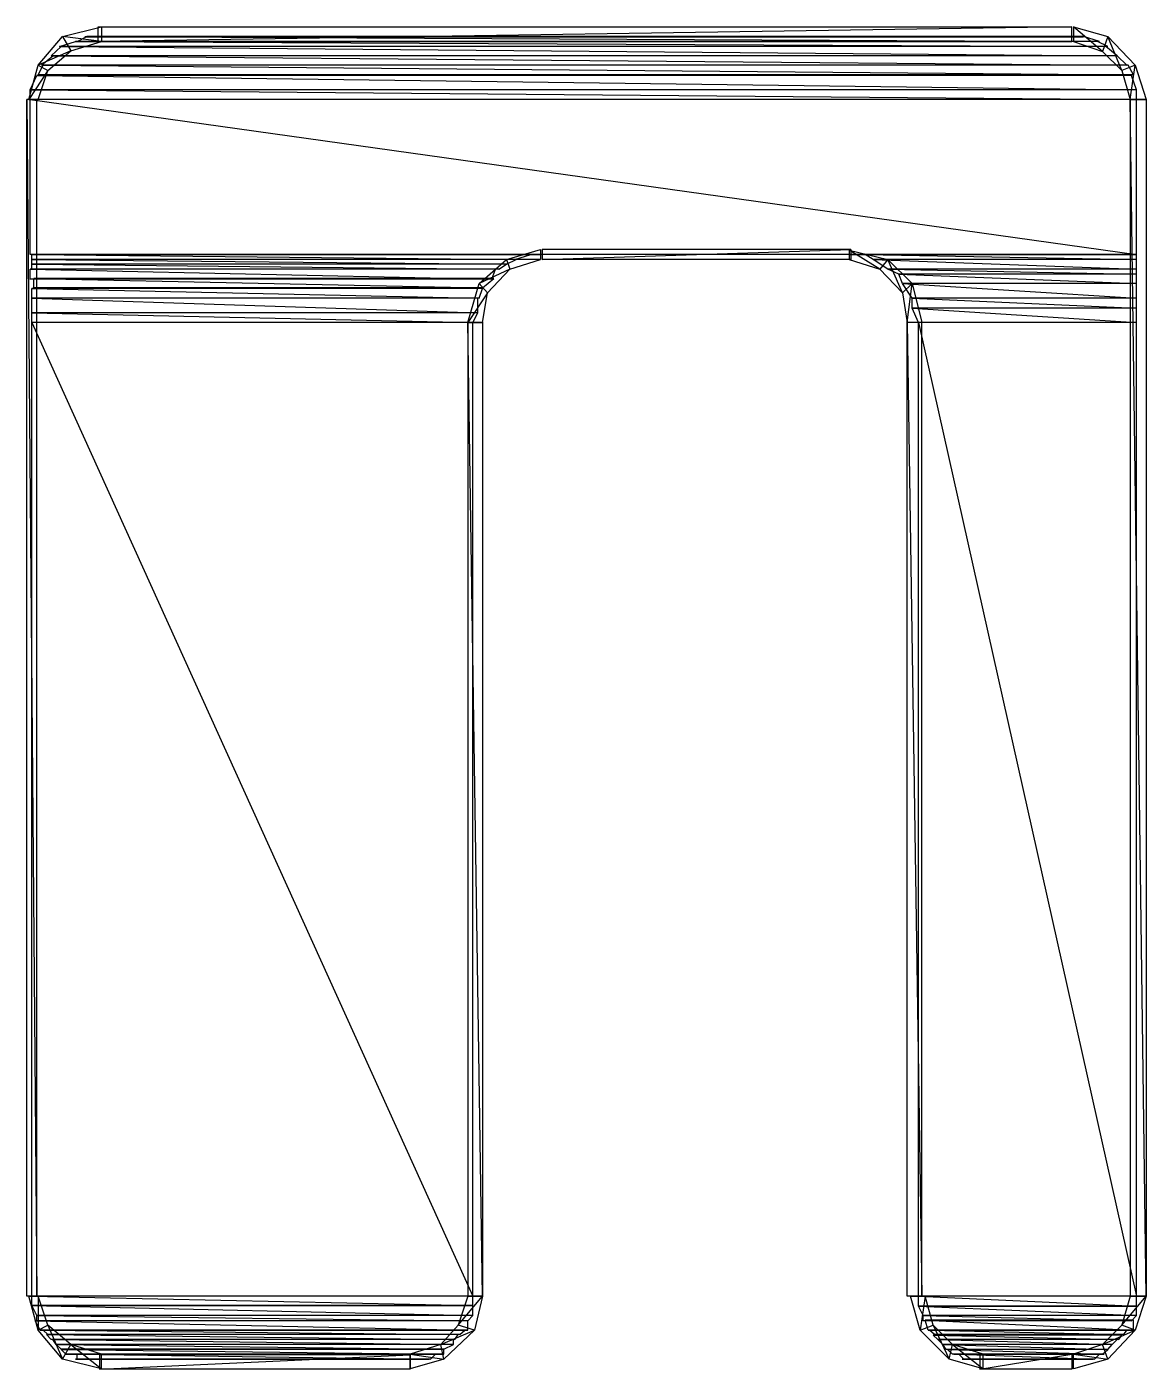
# Model space of a CAD drawing. Header units: millimetres. Extents: x 10 to 831, y 7 to 587.
# Drawn here: x 763.199 to 765.644, y 86.938 to 89.87 of the extents above; entities that cross this region are included whole.
import ezdxf

# ---------------------------------------------------------------- set-up
doc = ezdxf.new("R2010")
doc.units = ezdxf.units.MM
doc.layers.get('0').update_dxf_attribs({"linetype": 'CONTINUOUS'})

msp = doc.modelspace()

# ---------------------------------------------------------------- linework, layer by layer
at = {"color": 0}
for p, q in [((763.224, 89.7862), (763.277, 89.8493)), ((763.224, 89.7862), (763.277, 89.8493)), ((763.277, 89.8493), (763.362, 89.8701)), ((763.277, 89.8493), (763.362, 89.8701)), ((763.362, 89.8384), (763.277, 89.8493)), ((763.362, 89.8384), (763.277, 89.8493)), ((763.277, 89.8493), (763.295, 89.8179)), ((763.277, 89.8493), (763.295, 89.8179)), ((763.362, 89.8384), (763.277, 89.8493)), ((763.362, 89.8384), (763.277, 89.8493)), ((763.277, 89.8493), (763.295, 89.8179)), ((763.277, 89.8493), (763.295, 89.8179)), ((763.309, 89.8384), (763.33, 89.8493)), ((765.507, 89.8483), (763.326, 89.8483)), ((765.507, 89.8483), (763.326, 89.8483)), ((763.326, 89.8483), (763.362, 89.8483)), ((765.507, 89.8493), (763.33, 89.8493)), ((763.33, 89.8493), (765.542, 89.8384)), ((763.33, 89.8493), (765.542, 89.8384)), ((765.507, 89.8493), (763.33, 89.8493)), ((763.33, 89.8493), (765.542, 89.8384)), ((763.33, 89.8493), (765.542, 89.8384)), ((765.482, 89.8701), (763.355, 89.8384)), ((765.482, 89.8701), (763.355, 89.8384)), ((763.355, 89.8384), (763.355, 89.8701)), ((765.482, 89.8701), (763.355, 89.8384)), ((765.482, 89.8701), (763.355, 89.8384)), ((763.355, 89.8384), (763.355, 89.8701)), ((763.355, 89.8701), (765.482, 89.8701)), ((763.362, 89.8701), (763.362, 89.8384)), ((763.362, 89.8701), (763.362, 89.8384)), ((765.485, 89.8483), (763.362, 89.8483)), ((763.362, 89.8483), (765.507, 89.8483)), ((763.362, 89.8483), (765.507, 89.8483)), ((765.485, 89.8483), (763.362, 89.8483)), ((763.362, 89.8483), (765.507, 89.8483)), ((763.362, 89.8483), (765.507, 89.8483)), ((765.482, 89.8384), (765.482, 89.8701)), ((765.482, 89.8384), (765.482, 89.8701)), ((765.549, 89.8165), (765.485, 89.8701)), ((765.485, 89.8701), (765.56, 89.8493)), ((765.549, 89.8165), (765.485, 89.8701)), ((765.485, 89.8701), (765.485, 89.8384)), ((765.549, 89.8165), (765.485, 89.8701)), ((765.485, 89.8701), (765.56, 89.8493)), ((765.549, 89.8165), (765.485, 89.8701)), ((765.485, 89.8701), (765.485, 89.8384)), ((765.507, 89.8483), (765.485, 89.8483)), ((765.507, 89.8483), (765.485, 89.8483)), ((765.542, 89.8384), (765.507, 89.8493)), ((765.542, 89.8384), (765.507, 89.8493)), ((765.56, 89.8493), (765.549, 89.8165)), ((765.56, 89.8493), (765.549, 89.8165)), ((765.56, 89.8493), (765.549, 89.8165)), ((765.56, 89.8493), (765.549, 89.8165)), ((765.591, 89.7749), (765.56, 89.8493)), ((765.56, 89.8493), (765.62, 89.7862)), ((765.591, 89.7749), (765.56, 89.8493)), ((765.591, 89.7749), (765.56, 89.8493)), ((765.56, 89.8493), (765.62, 89.7862)), ((765.591, 89.7749), (765.56, 89.8493)), ((763.295, 89.8179), (763.224, 89.7862)), ((763.295, 89.8179), (763.224, 89.7862)), ((763.295, 89.8179), (763.224, 89.7862)), ((763.295, 89.8179), (763.224, 89.7862)), ((763.245, 89.7749), (763.295, 89.8179)), ((763.245, 89.7749), (763.295, 89.8179)), ((763.252, 89.8066), (763.274, 89.8275)), ((763.27, 89.8275), (763.305, 89.8384)), ((765.56, 89.8275), (763.27, 89.8275)), ((765.56, 89.8275), (763.27, 89.8275)), ((765.556, 89.8275), (763.274, 89.8275)), ((763.274, 89.8275), (765.581, 89.8066)), ((763.274, 89.8275), (765.581, 89.8066)), ((765.556, 89.8275), (763.274, 89.8275)), ((763.274, 89.8275), (765.581, 89.8066)), ((763.274, 89.8275), (765.581, 89.8066)), ((763.295, 89.8179), (763.362, 89.8384)), ((763.295, 89.8179), (763.362, 89.8384)), ((765.538, 89.8384), (763.305, 89.8384)), ((763.305, 89.8384), (765.56, 89.8275)), ((763.305, 89.8384), (765.56, 89.8275)), ((765.538, 89.8384), (763.305, 89.8384)), ((763.305, 89.8384), (765.56, 89.8275)), ((763.305, 89.8384), (765.56, 89.8275)), ((765.542, 89.8384), (763.309, 89.8384)), ((765.542, 89.8384), (763.309, 89.8384)), ((763.355, 89.8384), (765.482, 89.8384)), ((763.355, 89.8384), (765.482, 89.8384)), ((765.485, 89.8384), (765.549, 89.8165)), ((765.56, 89.8275), (765.538, 89.8384)), ((765.56, 89.8275), (765.538, 89.8384)), ((765.549, 89.8165), (765.591, 89.7749)), ((765.549, 89.8165), (765.591, 89.7749)), ((765.581, 89.8066), (765.556, 89.8275)), ((765.581, 89.8066), (765.556, 89.8275)), ((763.203, 89.7117), (763.224, 89.7862)), ((763.203, 89.7117), (763.224, 89.7862)), ((763.224, 89.7654), (763.235, 89.7862)), ((763.224, 89.7862), (763.245, 89.7749)), ((763.224, 89.7862), (763.245, 89.7749)), ((763.224, 89.7862), (763.245, 89.7749)), ((763.224, 89.7862), (763.245, 89.7749)), ((763.231, 89.7862), (763.256, 89.8066)), ((765.602, 89.7862), (763.231, 89.7862)), ((765.602, 89.7862), (763.231, 89.7862)), ((765.605, 89.7862), (763.235, 89.7862)), ((763.235, 89.7862), (765.616, 89.7654)), ((763.235, 89.7862), (765.616, 89.7654)), ((765.605, 89.7862), (763.235, 89.7862)), ((763.235, 89.7862), (765.616, 89.7654)), ((763.235, 89.7862), (765.616, 89.7654)), ((765.581, 89.8066), (763.252, 89.8066)), ((765.581, 89.8066), (763.252, 89.8066)), ((765.581, 89.8066), (763.256, 89.8066)), ((763.256, 89.8066), (765.602, 89.7862)), ((763.256, 89.8066), (765.602, 89.7862)), ((765.581, 89.8066), (763.256, 89.8066)), ((763.256, 89.8066), (765.602, 89.7862)), ((763.256, 89.8066), (765.602, 89.7862)), ((765.602, 89.7862), (765.581, 89.8066)), ((765.602, 89.7862), (765.581, 89.8066)), ((765.62, 89.7862), (765.591, 89.7749)), ((765.62, 89.7862), (765.591, 89.7749)), ((765.62, 89.7862), (765.591, 89.7749)), ((765.62, 89.7862), (765.591, 89.7749)), ((765.616, 89.7654), (765.605, 89.7862)), ((765.616, 89.7654), (765.605, 89.7862)), ((765.609, 89.7117), (765.62, 89.7862)), ((765.609, 89.7117), (765.62, 89.7862)), ((765.609, 89.7117), (765.62, 89.7862)), ((765.609, 89.7117), (765.62, 89.7862)), ((765.62, 89.7862), (765.644, 89.7117)), ((765.62, 89.7862), (765.644, 89.7117)), ((763.245, 89.7749), (763.203, 89.7117)), ((763.245, 89.7749), (763.203, 89.7117)), ((763.245, 89.7749), (763.203, 89.7117)), ((763.245, 89.7749), (763.203, 89.7117)), ((763.206, 89.7322), (763.221, 89.764)), ((765.612, 89.764), (763.221, 89.764)), ((763.221, 89.764), (765.623, 89.7322)), ((763.221, 89.764), (765.623, 89.7322)), ((765.612, 89.764), (763.221, 89.764)), ((763.221, 89.764), (765.623, 89.7322)), ((763.221, 89.764), (765.623, 89.7322)), ((763.224, 89.7117), (763.245, 89.7749)), ((765.616, 89.7654), (763.224, 89.7654)), ((765.616, 89.7654), (763.224, 89.7654)), ((765.591, 89.7749), (765.609, 89.7117)), ((765.591, 89.7749), (765.609, 89.7117)), ((765.623, 89.7322), (765.612, 89.764)), ((765.623, 89.7322), (765.612, 89.764)), ((765.623, 89.7322), (763.206, 89.7322)), ((765.623, 89.7322), (763.206, 89.7322)), ((765.623, 89.7322), (763.206, 89.7322)), ((763.206, 89.7322), (765.623, 89.7117)), ((763.206, 89.7322), (765.623, 89.7117)), ((765.623, 89.7322), (763.206, 89.7322)), ((763.206, 89.7322), (765.623, 89.7117)), ((763.206, 89.7322), (765.623, 89.7117)), ((763.206, 89.7117), (763.206, 89.7322)), ((765.623, 89.7117), (765.623, 89.7322)), ((765.623, 89.7117), (765.623, 89.7322)), ((763.221, 89.7117), (763.199, 89.7117)), ((763.199, 89.7117), (763.221, 87.0977)), ((763.199, 89.7117), (763.221, 87.0977)), ((763.221, 89.7117), (763.199, 89.7117)), ((763.199, 89.7117), (763.221, 87.0977)), ((763.199, 89.7117), (763.221, 87.0977)), ((763.199, 87.0977), (763.199, 89.7117)), ((763.203, 89.7117), (763.224, 89.7117)), ((763.203, 89.7117), (763.224, 89.7117)), ((765.623, 89.7117), (763.206, 89.7117)), ((765.623, 89.7117), (763.206, 89.7117)), ((765.623, 89.7117), (763.206, 89.7117)), ((763.206, 89.7117), (765.623, 89.3727)), ((763.206, 89.7117), (765.623, 89.3727)), ((765.623, 89.7117), (763.206, 89.7117)), ((763.206, 89.7117), (765.623, 89.3727)), ((763.206, 89.7117), (765.623, 89.3727)), ((763.206, 89.3727), (763.206, 89.7117)), ((763.221, 87.0977), (763.221, 89.7117)), ((763.221, 87.0977), (763.221, 89.7117)), ((765.644, 87.0977), (765.609, 89.7117)), ((765.609, 89.7117), (765.609, 87.0977)), ((765.644, 87.0977), (765.609, 89.7117)), ((765.609, 89.7117), (765.644, 89.7117)), ((765.644, 87.0977), (765.609, 89.7117)), ((765.609, 89.7117), (765.609, 87.0977)), ((765.644, 87.0977), (765.609, 89.7117)), ((765.609, 89.7117), (765.644, 89.7117)), ((765.644, 89.7117), (765.609, 89.7117)), ((765.644, 89.7117), (765.609, 89.7117)), ((765.623, 89.3727), (765.623, 89.7117)), ((765.623, 89.3727), (765.623, 89.7117)), ((765.644, 89.7117), (765.644, 87.0977)), ((764.247, 89.3618), (764.321, 89.3837)), ((764.247, 89.3618), (764.321, 89.3837)), ((764.321, 89.3837), (764.321, 89.3618)), ((764.321, 89.3837), (764.321, 89.3618)), ((764.325, 89.3837), (764.325, 89.3618)), ((764.325, 89.3618), (764.999, 89.3837)), ((764.999, 89.3837), (764.325, 89.3837)), ((764.325, 89.3618), (764.999, 89.3837)), ((764.325, 89.3837), (764.325, 89.3618)), ((764.325, 89.3618), (764.999, 89.3837)), ((764.999, 89.3837), (764.325, 89.3837)), ((764.325, 89.3618), (764.999, 89.3837)), ((765.062, 89.341), (764.995, 89.3822)), ((764.995, 89.3822), (765.08, 89.3618)), ((765.062, 89.341), (764.995, 89.3822)), ((764.995, 89.3822), (764.995, 89.3618)), ((765.062, 89.341), (764.995, 89.3822)), ((764.995, 89.3822), (765.08, 89.3618)), ((765.062, 89.341), (764.995, 89.3822)), ((764.995, 89.3822), (764.995, 89.3618)), ((764.999, 89.3837), (764.999, 89.3618)), ((764.999, 89.3837), (764.999, 89.3618)), ((765.623, 89.3727), (763.206, 89.3727)), ((765.623, 89.3727), (763.206, 89.3727)), ((764.297, 89.3727), (763.21, 89.3727)), ((763.21, 89.3727), (764.297, 89.3727)), ((764.297, 89.3727), (763.21, 89.3727)), ((763.21, 89.3727), (764.321, 89.3727)), ((764.297, 89.3727), (763.21, 89.3727)), ((763.21, 89.3727), (764.297, 89.3727)), ((764.297, 89.3727), (763.21, 89.3727)), ((763.21, 89.3727), (764.321, 89.3727)), ((764.3, 89.3727), (763.21, 89.3727)), ((763.21, 89.3727), (764.265, 89.3618)), ((763.21, 89.3727), (764.265, 89.3618)), ((764.3, 89.3727), (763.21, 89.3727)), ((763.21, 89.3727), (764.265, 89.3618)), ((763.21, 89.3727), (764.265, 89.3618)), ((763.21, 89.3618), (763.21, 89.3727)), ((764.265, 89.3618), (763.21, 89.3618)), ((764.265, 89.3618), (763.21, 89.3618)), ((764.268, 89.3618), (763.21, 89.3618)), ((763.21, 89.3618), (764.247, 89.3519)), ((763.21, 89.3618), (764.247, 89.3519)), ((764.268, 89.3618), (763.21, 89.3618)), ((763.21, 89.3618), (764.247, 89.3519)), ((763.21, 89.3618), (764.247, 89.3519)), ((763.21, 89.3519), (763.21, 89.3618)), ((764.247, 89.3519), (763.21, 89.3519)), ((764.247, 89.3519), (763.21, 89.3519)), ((764.247, 89.3519), (763.21, 89.3519)), ((763.21, 89.3519), (764.23, 89.341)), ((763.21, 89.3519), (764.23, 89.341)), ((764.247, 89.3519), (763.21, 89.3519)), ((763.21, 89.3519), (764.23, 89.341)), ((763.21, 89.3519), (764.23, 89.341)), ((763.21, 89.341), (763.21, 89.3519)), ((764.187, 89.3092), (764.247, 89.3618)), ((764.187, 89.3092), (764.247, 89.3618)), ((764.23, 89.341), (764.247, 89.3519)), ((764.23, 89.341), (764.247, 89.3519)), ((764.247, 89.3519), (764.268, 89.3618)), ((764.247, 89.3519), (764.268, 89.3618)), ((764.321, 89.3618), (764.247, 89.3618)), ((764.321, 89.3618), (764.247, 89.3618)), ((764.247, 89.3618), (764.254, 89.341)), ((764.247, 89.3618), (764.254, 89.341)), ((764.321, 89.3618), (764.247, 89.3618)), ((764.321, 89.3618), (764.247, 89.3618)), ((764.247, 89.3618), (764.254, 89.341)), ((764.247, 89.3618), (764.254, 89.341)), ((764.254, 89.341), (764.321, 89.3618)), ((764.254, 89.341), (764.321, 89.3618)), ((764.265, 89.3618), (764.3, 89.3727)), ((764.265, 89.3618), (764.3, 89.3727)), ((764.297, 89.3727), (764.297, 89.3727)), ((764.297, 89.3727), (764.297, 89.3727)), ((764.321, 89.3727), (764.297, 89.3727)), ((764.999, 89.3618), (764.325, 89.3618)), ((765.623, 89.3727), (764.995, 89.3727)), ((764.995, 89.3727), (765.623, 89.3727)), ((764.995, 89.3727), (765.623, 89.3727)), ((765.623, 89.3727), (764.995, 89.3727)), ((764.995, 89.3727), (765.623, 89.3727)), ((764.995, 89.3727), (765.623, 89.3727)), ((765.03, 89.3727), (764.995, 89.3727)), ((764.995, 89.3618), (765.062, 89.341)), ((765.623, 89.3727), (765.03, 89.3727)), ((765.623, 89.3727), (765.03, 89.3727)), ((765.623, 89.3727), (765.03, 89.3727)), ((765.03, 89.3727), (765.623, 89.3618)), ((765.03, 89.3727), (765.623, 89.3618)), ((765.623, 89.3727), (765.03, 89.3727)), ((765.03, 89.3727), (765.623, 89.3618)), ((765.03, 89.3727), (765.623, 89.3618)), ((765.048, 89.3618), (765.03, 89.3727)), ((765.623, 89.3618), (765.048, 89.3618)), ((765.623, 89.3618), (765.048, 89.3618)), ((765.623, 89.3618), (765.048, 89.3618)), ((765.048, 89.3618), (765.623, 89.341)), ((765.048, 89.3618), (765.623, 89.341)), ((765.623, 89.3618), (765.048, 89.3618)), ((765.048, 89.3618), (765.623, 89.341)), ((765.048, 89.3618), (765.623, 89.341)), ((765.08, 89.341), (765.048, 89.3618)), ((765.08, 89.3618), (765.062, 89.341)), ((765.08, 89.3618), (765.062, 89.341)), ((765.08, 89.3618), (765.062, 89.341)), ((765.08, 89.3618), (765.062, 89.341)), ((765.112, 89.2888), (765.08, 89.3618)), ((765.08, 89.3618), (765.133, 89.3092)), ((765.112, 89.2888), (765.08, 89.3618)), ((765.112, 89.2888), (765.08, 89.3618)), ((765.08, 89.3618), (765.133, 89.3092)), ((765.112, 89.2888), (765.08, 89.3618)), ((765.623, 89.3618), (765.623, 89.3727)), ((765.623, 89.3618), (765.623, 89.3727)), ((765.623, 89.341), (765.623, 89.3618)), ((765.623, 89.341), (765.623, 89.3618)), ((764.223, 89.341), (763.206, 89.341)), ((763.206, 89.341), (764.215, 89.3191)), ((763.206, 89.341), (764.215, 89.3191)), ((764.223, 89.341), (763.206, 89.341)), ((763.206, 89.341), (764.215, 89.3191)), ((763.206, 89.341), (764.215, 89.3191)), ((763.206, 89.3191), (763.206, 89.341)), ((764.215, 89.3191), (763.206, 89.3191)), ((764.215, 89.3191), (763.206, 89.3191)), ((764.23, 89.341), (763.21, 89.341)), ((764.23, 89.341), (763.21, 89.341)), ((764.219, 89.3202), (763.214, 89.3202)), ((763.214, 89.3202), (764.194, 89.2997)), ((763.214, 89.3202), (764.194, 89.2997)), ((764.219, 89.3202), (763.214, 89.3202)), ((763.214, 89.3202), (764.194, 89.2997)), ((763.214, 89.3202), (764.194, 89.2997)), ((763.214, 89.2997), (763.214, 89.3202)), ((764.254, 89.341), (764.187, 89.3092)), ((764.254, 89.341), (764.187, 89.3092)), ((764.254, 89.341), (764.187, 89.3092)), ((764.254, 89.341), (764.187, 89.3092)), ((764.194, 89.2997), (764.219, 89.3202)), ((764.194, 89.2997), (764.219, 89.3202)), ((764.205, 89.2888), (764.254, 89.341)), ((764.205, 89.2888), (764.254, 89.341)), ((764.215, 89.3191), (764.223, 89.341)), ((764.215, 89.3191), (764.223, 89.341)), ((765.062, 89.341), (765.112, 89.2888)), ((765.062, 89.341), (765.112, 89.2888)), ((765.623, 89.341), (765.08, 89.341)), ((765.623, 89.341), (765.08, 89.341)), ((765.623, 89.341), (765.08, 89.341)), ((765.08, 89.341), (765.623, 89.33)), ((765.08, 89.341), (765.623, 89.33)), ((765.623, 89.341), (765.08, 89.341)), ((765.08, 89.341), (765.623, 89.33)), ((765.08, 89.341), (765.623, 89.33)), ((765.104, 89.33), (765.08, 89.341)), ((765.623, 89.33), (765.104, 89.33)), ((765.623, 89.33), (765.104, 89.33)), ((765.623, 89.33), (765.104, 89.33)), ((765.104, 89.33), (765.623, 89.3092)), ((765.104, 89.33), (765.623, 89.3092)), ((765.623, 89.33), (765.104, 89.33)), ((765.104, 89.33), (765.623, 89.3092)), ((765.104, 89.33), (765.623, 89.3092)), ((765.112, 89.3092), (765.104, 89.33)), ((765.623, 89.33), (765.623, 89.341)), ((765.623, 89.33), (765.623, 89.341)), ((765.623, 89.3092), (765.623, 89.33)), ((765.623, 89.3092), (765.623, 89.33)), ((764.194, 89.2983), (763.21, 89.2983)), ((763.21, 89.2983), (764.187, 89.2775)), ((763.21, 89.2983), (764.187, 89.2775)), ((764.194, 89.2983), (763.21, 89.2983)), ((763.21, 89.2983), (764.187, 89.2775)), ((763.21, 89.2983), (764.187, 89.2775)), ((763.21, 89.2775), (763.21, 89.2983)), ((764.194, 89.2997), (763.214, 89.2997)), ((764.194, 89.2997), (763.214, 89.2997)), ((764.162, 89.2239), (764.187, 89.3092)), ((764.162, 89.2239), (764.187, 89.3092)), ((764.205, 89.2888), (764.162, 89.2239)), ((764.205, 89.2888), (764.162, 89.2239)), ((764.205, 89.2888), (764.162, 89.2239)), ((764.205, 89.2888), (764.162, 89.2239)), ((764.187, 89.3092), (764.205, 89.2888)), ((764.187, 89.3092), (764.205, 89.2888)), ((764.187, 89.3092), (764.205, 89.2888)), ((764.187, 89.3092), (764.205, 89.2888)), ((764.187, 89.2775), (764.194, 89.2983)), ((764.187, 89.2775), (764.194, 89.2983)), ((764.194, 89.2239), (764.205, 89.2888)), ((765.623, 89.3092), (765.112, 89.3092)), ((765.623, 89.3092), (765.112, 89.3092)), ((765.623, 89.3092), (765.112, 89.3092)), ((765.112, 89.3092), (765.623, 89.2775)), ((765.112, 89.3092), (765.623, 89.2775)), ((765.623, 89.3092), (765.112, 89.3092)), ((765.112, 89.3092), (765.623, 89.2775)), ((765.112, 89.3092), (765.623, 89.2775)), ((765.133, 89.2775), (765.112, 89.3092)), ((765.133, 89.3092), (765.112, 89.2888)), ((765.133, 89.3092), (765.112, 89.2888)), ((765.133, 89.3092), (765.112, 89.2888)), ((765.133, 89.3092), (765.112, 89.2888)), ((765.112, 89.2888), (765.122, 89.2239)), ((765.112, 89.2888), (765.122, 89.2239)), ((765.122, 89.2239), (765.133, 89.3092)), ((765.122, 89.2239), (765.133, 89.3092)), ((765.122, 89.2239), (765.133, 89.3092)), ((765.122, 89.2239), (765.133, 89.3092)), ((765.133, 89.3092), (765.154, 89.2239)), ((765.133, 89.3092), (765.154, 89.2239)), ((765.623, 89.2775), (765.623, 89.3092)), ((765.623, 89.2775), (765.623, 89.3092)), ((764.187, 89.2775), (763.21, 89.2775)), ((764.187, 89.2775), (763.21, 89.2775)), ((764.184, 89.2775), (763.21, 89.2775)), ((763.21, 89.2775), (764.184, 89.2457)), ((763.21, 89.2775), (764.184, 89.2457)), ((764.184, 89.2775), (763.21, 89.2775)), ((763.21, 89.2775), (764.184, 89.2457)), ((763.21, 89.2775), (764.184, 89.2457)), ((763.21, 89.2457), (763.21, 89.2775)), ((764.184, 89.2457), (764.184, 89.2775)), ((764.184, 89.2457), (764.184, 89.2775)), ((765.623, 89.2775), (765.133, 89.2775)), ((765.623, 89.2775), (765.133, 89.2775)), ((765.623, 89.2775), (765.133, 89.2775)), ((765.133, 89.2775), (765.623, 89.2556)), ((765.133, 89.2775), (765.623, 89.2556)), ((765.623, 89.2775), (765.133, 89.2775)), ((765.133, 89.2775), (765.623, 89.2556)), ((765.133, 89.2775), (765.623, 89.2556)), ((765.133, 89.2556), (765.133, 89.2775)), ((765.623, 89.2556), (765.623, 89.2775)), ((765.623, 89.2556), (765.623, 89.2775)), ((764.184, 89.2457), (763.21, 89.2457)), ((764.184, 89.2457), (763.21, 89.2457)), ((764.184, 89.2457), (763.21, 89.2457)), ((763.21, 89.2457), (764.173, 89.2239)), ((763.21, 89.2457), (764.173, 89.2239)), ((764.184, 89.2457), (763.21, 89.2457)), ((763.21, 89.2457), (764.173, 89.2239)), ((763.21, 89.2457), (764.173, 89.2239)), ((763.21, 89.2239), (763.21, 89.2457)), ((764.173, 89.2239), (764.184, 89.2457)), ((764.173, 89.2239), (764.184, 89.2457)), ((765.623, 89.2556), (765.133, 89.2556)), ((765.623, 89.2556), (765.133, 89.2556)), ((765.623, 89.2556), (765.133, 89.2556)), ((765.133, 89.2556), (765.623, 89.2239)), ((765.133, 89.2556), (765.623, 89.2239)), ((765.623, 89.2556), (765.133, 89.2556)), ((765.133, 89.2556), (765.623, 89.2239)), ((765.133, 89.2556), (765.623, 89.2239)), ((765.147, 89.2239), (765.133, 89.2556)), ((765.623, 89.2239), (765.623, 89.2556)), ((765.623, 89.2239), (765.623, 89.2556)), ((764.173, 89.2239), (763.21, 89.2239)), ((764.173, 89.2239), (763.21, 89.2239)), ((764.173, 89.2239), (763.21, 89.2239)), ((763.21, 89.2239), (764.173, 87.0977)), ((763.21, 89.2239), (764.173, 87.0977)), ((764.173, 89.2239), (763.21, 89.2239)), ((763.21, 89.2239), (764.173, 87.0977)), ((763.21, 89.2239), (764.173, 87.0977)), ((763.21, 87.0977), (763.21, 89.2239)), ((764.194, 87.0977), (764.162, 89.2253)), ((764.162, 89.2253), (764.162, 87.0977)), ((764.194, 87.0977), (764.162, 89.2253)), ((764.162, 89.2253), (764.194, 89.2253)), ((764.194, 87.0977), (764.162, 89.2253)), ((764.162, 89.2253), (764.162, 87.0977)), ((764.194, 87.0977), (764.162, 89.2253)), ((764.162, 89.2253), (764.194, 89.2253)), ((764.162, 89.2239), (764.194, 89.2239)), ((764.162, 89.2239), (764.194, 89.2239)), ((764.173, 87.0977), (764.173, 89.2239)), ((764.173, 87.0977), (764.173, 89.2239)), ((764.194, 89.2253), (764.194, 87.0977)), ((765.154, 89.2239), (765.122, 89.2239)), ((765.154, 89.2239), (765.122, 89.2239)), ((765.154, 89.2239), (765.122, 89.2239)), ((765.122, 89.2239), (765.154, 87.0977)), ((765.122, 89.2239), (765.154, 87.0977)), ((765.154, 89.2239), (765.122, 89.2239)), ((765.122, 89.2239), (765.154, 87.0977)), ((765.122, 89.2239), (765.154, 87.0977)), ((765.122, 87.0977), (765.122, 89.2239)), ((765.623, 89.2239), (765.147, 89.2239)), ((765.623, 89.2239), (765.147, 89.2239)), ((765.623, 89.2239), (765.147, 89.2239)), ((765.147, 89.2239), (765.623, 87.0977)), ((765.147, 89.2239), (765.623, 87.0977)), ((765.623, 89.2239), (765.147, 89.2239)), ((765.147, 89.2239), (765.623, 87.0977)), ((765.147, 89.2239), (765.623, 87.0977)), ((765.147, 87.0977), (765.147, 89.2239)), ((765.154, 87.0977), (765.154, 89.2239)), ((765.154, 87.0977), (765.154, 89.2239)), ((765.623, 87.0977), (765.623, 89.2239)), ((765.623, 87.0977), (765.623, 89.2239)), ((763.221, 87.0977), (763.199, 87.0977)), ((763.221, 87.0977), (763.199, 87.0977)), ((763.203, 87.0977), (763.224, 87.0977)), ((763.224, 87.0232), (763.203, 87.0977)), ((763.203, 87.0977), (763.224, 87.0977)), ((763.224, 87.0232), (763.203, 87.0977)), ((764.173, 87.0977), (763.21, 87.0977)), ((764.173, 87.0977), (763.21, 87.0977)), ((764.173, 87.0977), (763.21, 87.0977)), ((763.21, 87.0977), (764.173, 87.0768)), ((763.21, 87.0977), (764.173, 87.0768)), ((764.173, 87.0977), (763.21, 87.0977)), ((763.21, 87.0977), (764.173, 87.0768)), ((763.21, 87.0977), (764.173, 87.0768)), ((763.21, 87.0768), (763.21, 87.0977)), ((763.224, 87.0977), (763.224, 87.0232)), ((763.224, 87.0977), (763.224, 87.0232)), ((763.245, 87.0342), (763.224, 87.0977)), ((763.224, 87.0977), (763.224, 87.0232)), ((763.224, 87.0977), (763.224, 87.0232)), ((763.245, 87.0342), (763.224, 87.0977)), ((764.141, 87.0342), (764.194, 87.0977)), ((764.141, 87.0342), (764.194, 87.0977)), ((764.141, 87.0342), (764.194, 87.0977)), ((764.141, 87.0342), (764.194, 87.0977)), ((764.162, 87.0977), (764.141, 87.0342)), ((764.194, 87.0977), (764.162, 87.0977)), ((764.194, 87.0977), (764.162, 87.0977)), ((764.162, 87.0977), (764.194, 87.0977)), ((764.162, 87.0977), (764.194, 87.0977)), ((764.173, 87.0768), (764.173, 87.0977)), ((764.173, 87.0768), (764.173, 87.0977)), ((764.194, 87.0977), (764.177, 87.0232)), ((764.194, 87.0977), (764.177, 87.0232)), ((765.154, 87.0977), (765.122, 87.0977)), ((765.154, 87.0977), (765.122, 87.0977)), ((765.129, 87.0977), (765.161, 87.0977)), ((765.15, 87.0232), (765.129, 87.0977)), ((765.129, 87.0977), (765.161, 87.0977)), ((765.15, 87.0232), (765.129, 87.0977)), ((765.623, 87.0977), (765.147, 87.0977)), ((765.623, 87.0977), (765.147, 87.0977)), ((765.623, 87.0977), (765.147, 87.0977)), ((765.147, 87.0977), (765.623, 87.0754)), ((765.147, 87.0977), (765.623, 87.0754)), ((765.623, 87.0977), (765.147, 87.0977)), ((765.147, 87.0977), (765.623, 87.0754)), ((765.147, 87.0977), (765.623, 87.0754)), ((765.147, 87.0754), (765.147, 87.0977)), ((765.161, 87.0977), (765.15, 87.0232)), ((765.161, 87.0977), (765.15, 87.0232)), ((765.161, 87.0977), (765.15, 87.0232)), ((765.161, 87.0977), (765.15, 87.0232)), ((765.179, 87.0342), (765.161, 87.0977)), ((765.179, 87.0342), (765.161, 87.0977)), ((765.591, 87.0342), (765.644, 87.0977)), ((765.591, 87.0342), (765.644, 87.0977)), ((765.591, 87.0342), (765.644, 87.0977)), ((765.591, 87.0342), (765.644, 87.0977)), ((765.609, 87.0977), (765.591, 87.0342)), ((765.609, 87.0977), (765.644, 87.0977)), ((765.609, 87.0977), (765.644, 87.0977)), ((765.644, 87.0977), (765.609, 87.0977)), ((765.644, 87.0977), (765.609, 87.0977)), ((765.644, 87.0977), (765.62, 87.0232)), ((765.644, 87.0977), (765.62, 87.0232)), ((765.623, 87.0754), (765.623, 87.0977)), ((765.623, 87.0754), (765.623, 87.0977)), ((764.173, 87.0768), (763.21, 87.0768)), ((764.173, 87.0768), (763.21, 87.0768)), ((763.21, 87.0768), (764.173, 87.0768)), ((764.173, 87.0768), (763.21, 87.0768)), ((764.173, 87.0768), (763.21, 87.0768)), ((763.21, 87.0768), (764.173, 87.0768)), ((764.173, 87.0768), (763.21, 87.0768)), ((764.173, 87.0768), (763.21, 87.0768)), ((763.21, 87.0768), (764.173, 87.0768)), ((764.173, 87.0768), (763.21, 87.0768)), ((763.21, 87.0768), (764.173, 87.055)), ((763.21, 87.0768), (764.173, 87.055)), ((764.173, 87.0768), (763.21, 87.0768)), ((763.21, 87.0768), (764.173, 87.055)), ((763.21, 87.0768), (764.173, 87.055)), ((763.221, 87.055), (763.21, 87.0768)), ((764.173, 87.0768), (764.173, 87.0768)), ((764.173, 87.0768), (764.173, 87.0768)), ((764.173, 87.0768), (764.173, 87.0768)), ((764.173, 87.0768), (764.173, 87.0768)), ((764.173, 87.055), (764.173, 87.0768)), ((764.173, 87.055), (764.173, 87.0768)), ((765.623, 87.0754), (765.147, 87.0754)), ((765.623, 87.0754), (765.147, 87.0754)), ((765.147, 87.0754), (765.623, 87.0754)), ((765.623, 87.0754), (765.147, 87.0754)), ((765.623, 87.0754), (765.147, 87.0754)), ((765.147, 87.0754), (765.623, 87.0754)), ((765.623, 87.0754), (765.147, 87.0754)), ((765.623, 87.0754), (765.147, 87.0754)), ((765.147, 87.0754), (765.623, 87.0754)), ((765.623, 87.0754), (765.147, 87.0754)), ((765.147, 87.0754), (765.623, 87.055)), ((765.147, 87.0754), (765.623, 87.055)), ((765.623, 87.0754), (765.147, 87.0754)), ((765.147, 87.0754), (765.623, 87.055)), ((765.147, 87.0754), (765.623, 87.055)), ((765.157, 87.055), (765.147, 87.0754)), ((765.623, 87.0754), (765.623, 87.0754)), ((765.623, 87.0754), (765.623, 87.0754)), ((765.623, 87.0754), (765.623, 87.0754)), ((765.623, 87.0754), (765.623, 87.0754)), ((765.623, 87.055), (765.623, 87.0754)), ((765.623, 87.055), (765.623, 87.0754)), ((764.162, 87.0437), (763.217, 87.0437)), ((763.217, 87.0437), (764.162, 87.0232)), ((763.217, 87.0437), (764.162, 87.0232)), ((764.162, 87.0437), (763.217, 87.0437)), ((763.217, 87.0437), (764.162, 87.0232)), ((763.217, 87.0437), (764.162, 87.0232)), ((763.228, 87.0232), (763.217, 87.0437)), ((764.173, 87.055), (763.221, 87.055)), ((764.173, 87.055), (763.221, 87.055)), ((764.173, 87.055), (763.221, 87.055)), ((763.221, 87.055), (764.162, 87.0437)), ((763.221, 87.055), (764.162, 87.0437)), ((764.173, 87.055), (763.221, 87.055)), ((763.221, 87.055), (764.162, 87.0437)), ((763.221, 87.055), (764.162, 87.0437)), ((763.221, 87.0437), (763.221, 87.055)), ((764.162, 87.0437), (763.221, 87.0437)), ((764.162, 87.0437), (763.221, 87.0437)), ((763.224, 87.0232), (763.245, 87.0342)), ((763.224, 87.0232), (763.245, 87.0342)), ((763.224, 87.0232), (763.245, 87.0342)), ((763.224, 87.0232), (763.245, 87.0342)), ((763.245, 87.0342), (763.277, 86.9597)), ((763.245, 87.0342), (763.277, 86.9597)), ((763.295, 86.9915), (763.245, 87.0342)), ((763.245, 87.0342), (763.277, 86.9597)), ((763.245, 87.0342), (763.277, 86.9597)), ((763.295, 86.9915), (763.245, 87.0342)), ((764.141, 87.0342), (764.103, 86.9915)), ((764.141, 87.0342), (764.103, 86.9915)), ((764.177, 87.0232), (764.141, 87.0342)), ((764.177, 87.0232), (764.141, 87.0342)), ((764.177, 87.0232), (764.141, 87.0342)), ((764.177, 87.0232), (764.141, 87.0342)), ((764.162, 87.0437), (764.173, 87.055)), ((764.162, 87.0437), (764.173, 87.055)), ((764.162, 87.0232), (764.162, 87.0437)), ((764.162, 87.0232), (764.162, 87.0437)), ((765.15, 87.0232), (765.179, 87.0342)), ((765.15, 87.0232), (765.179, 87.0342)), ((765.15, 87.0232), (765.179, 87.0342)), ((765.15, 87.0232), (765.179, 87.0342)), ((765.623, 87.055), (765.157, 87.055)), ((765.623, 87.055), (765.157, 87.055)), ((765.623, 87.055), (765.157, 87.055)), ((765.157, 87.055), (765.612, 87.0437)), ((765.157, 87.055), (765.612, 87.0437)), ((765.623, 87.055), (765.157, 87.055)), ((765.157, 87.055), (765.612, 87.0437)), ((765.157, 87.055), (765.612, 87.0437)), ((765.157, 87.0437), (765.157, 87.055)), ((765.612, 87.0437), (765.157, 87.0437)), ((765.612, 87.0437), (765.157, 87.0437)), ((765.616, 87.0451), (765.161, 87.0451)), ((765.161, 87.0451), (765.616, 87.0232)), ((765.161, 87.0451), (765.616, 87.0232)), ((765.616, 87.0451), (765.161, 87.0451)), ((765.161, 87.0451), (765.616, 87.0232)), ((765.161, 87.0451), (765.616, 87.0232)), ((765.168, 87.0232), (765.161, 87.0451)), ((765.179, 87.0342), (765.214, 86.9597)), ((765.179, 87.0342), (765.214, 86.9597)), ((765.221, 86.9915), (765.179, 87.0342)), ((765.179, 87.0342), (765.214, 86.9597)), ((765.179, 87.0342), (765.214, 86.9597)), ((765.221, 86.9915), (765.179, 87.0342)), ((765.591, 87.0342), (765.549, 86.9915)), ((765.591, 87.0342), (765.549, 86.9915)), ((765.62, 87.0232), (765.591, 87.0342)), ((765.62, 87.0232), (765.591, 87.0342)), ((765.62, 87.0232), (765.591, 87.0342)), ((765.62, 87.0232), (765.591, 87.0342)), ((765.612, 87.0437), (765.623, 87.055)), ((765.612, 87.0437), (765.623, 87.055)), ((765.616, 87.0232), (765.616, 87.0451)), ((765.616, 87.0232), (765.616, 87.0451)), ((763.277, 86.9597), (763.224, 87.0232)), ((763.277, 86.9597), (763.224, 87.0232)), ((764.162, 87.0232), (763.228, 87.0232)), ((764.162, 87.0232), (763.228, 87.0232)), ((764.152, 87.0232), (763.228, 87.0232)), ((763.228, 87.0232), (764.152, 87.0232)), ((764.152, 87.0232), (763.228, 87.0232)), ((763.228, 87.0232), (764.162, 87.0232)), ((764.152, 87.0232), (763.228, 87.0232)), ((763.228, 87.0232), (764.152, 87.0232)), ((764.152, 87.0232), (763.228, 87.0232)), ((763.228, 87.0232), (764.162, 87.0232)), ((764.156, 87.0232), (763.235, 87.0232)), ((763.235, 87.0232), (764.145, 87.0133)), ((763.235, 87.0232), (764.145, 87.0133)), ((764.156, 87.0232), (763.235, 87.0232)), ((763.235, 87.0232), (764.145, 87.0133)), ((763.235, 87.0232), (764.145, 87.0133)), ((763.245, 87.0133), (763.235, 87.0232)), ((764.141, 87.0133), (763.242, 87.0133)), ((763.242, 87.0133), (764.134, 87.0024)), ((763.242, 87.0133), (764.134, 87.0024)), ((764.141, 87.0133), (763.242, 87.0133)), ((763.242, 87.0133), (764.134, 87.0024)), ((763.242, 87.0133), (764.134, 87.0024)), ((763.252, 87.0024), (763.242, 87.0133)), ((764.145, 87.0133), (763.245, 87.0133)), ((764.145, 87.0133), (763.245, 87.0133)), ((764.134, 87.0024), (763.252, 87.0024)), ((764.134, 87.0024), (763.252, 87.0024)), ((764.131, 87.0024), (763.256, 87.0024)), ((763.256, 87.0024), (764.131, 86.9915)), ((763.256, 87.0024), (764.131, 86.9915)), ((764.131, 87.0024), (763.256, 87.0024)), ((763.256, 87.0024), (764.131, 86.9915)), ((763.256, 87.0024), (764.131, 86.9915)), ((763.263, 86.9915), (763.256, 87.0024)), ((764.103, 86.9915), (764.177, 87.0232)), ((764.103, 86.9915), (764.177, 87.0232)), ((764.103, 86.9915), (764.177, 87.0232)), ((764.103, 86.9915), (764.177, 87.0232)), ((764.177, 87.0232), (764.11, 86.9597)), ((764.177, 87.0232), (764.11, 86.9597)), ((764.131, 86.9915), (764.131, 87.0024)), ((764.131, 86.9915), (764.131, 87.0024)), ((764.134, 87.0024), (764.141, 87.0133)), ((764.134, 87.0024), (764.141, 87.0133)), ((764.145, 87.0133), (764.156, 87.0232)), ((764.145, 87.0133), (764.156, 87.0232)), ((764.152, 87.0232), (764.152, 87.0232)), ((764.152, 87.0232), (764.152, 87.0232)), ((764.162, 87.0232), (764.152, 87.0232)), ((765.214, 86.9597), (765.15, 87.0232)), ((765.214, 86.9597), (765.15, 87.0232)), ((765.616, 87.0232), (765.168, 87.0232)), ((765.616, 87.0232), (765.168, 87.0232)), ((765.605, 87.0232), (765.168, 87.0232)), ((765.168, 87.0232), (765.605, 87.0232)), ((765.605, 87.0232), (765.168, 87.0232)), ((765.168, 87.0232), (765.616, 87.0232)), ((765.605, 87.0232), (765.168, 87.0232)), ((765.168, 87.0232), (765.605, 87.0232)), ((765.605, 87.0232), (765.168, 87.0232)), ((765.168, 87.0232), (765.616, 87.0232)), ((765.602, 87.0232), (765.171, 87.0232)), ((765.171, 87.0232), (765.595, 87.0133)), ((765.171, 87.0232), (765.595, 87.0133)), ((765.602, 87.0232), (765.171, 87.0232)), ((765.171, 87.0232), (765.595, 87.0133)), ((765.171, 87.0232), (765.595, 87.0133)), ((765.182, 87.0133), (765.171, 87.0232)), ((765.591, 87.0119), (765.179, 87.0119)), ((765.179, 87.0119), (765.584, 87.0024)), ((765.179, 87.0119), (765.584, 87.0024)), ((765.591, 87.0119), (765.179, 87.0119)), ((765.179, 87.0119), (765.584, 87.0024)), ((765.179, 87.0119), (765.584, 87.0024)), ((765.189, 87.0024), (765.179, 87.0119)), ((765.595, 87.0133), (765.182, 87.0133)), ((765.595, 87.0133), (765.182, 87.0133)), ((765.584, 87.0024), (765.189, 87.0024)), ((765.584, 87.0024), (765.189, 87.0024)), ((765.581, 87.0024), (765.189, 87.0024)), ((765.189, 87.0024), (765.57, 86.9915)), ((765.189, 87.0024), (765.57, 86.9915)), ((765.581, 87.0024), (765.189, 87.0024)), ((765.189, 87.0024), (765.57, 86.9915)), ((765.189, 87.0024), (765.57, 86.9915)), ((765.2, 86.9915), (765.189, 87.0024)), ((765.549, 86.9915), (765.62, 87.0232)), ((765.549, 86.9915), (765.62, 87.0232)), ((765.549, 86.9915), (765.62, 87.0232)), ((765.549, 86.9915), (765.62, 87.0232)), ((765.62, 87.0232), (765.56, 86.9597)), ((765.62, 87.0232), (765.56, 86.9597)), ((765.57, 86.9915), (765.581, 87.0024)), ((765.57, 86.9915), (765.581, 87.0024)), ((765.584, 87.0024), (765.591, 87.0119)), ((765.584, 87.0024), (765.591, 87.0119)), ((765.595, 87.0133), (765.602, 87.0232)), ((765.595, 87.0133), (765.602, 87.0232)), ((765.605, 87.0232), (765.605, 87.0232)), ((765.605, 87.0232), (765.605, 87.0232)), ((765.616, 87.0232), (765.605, 87.0232)), ((764.131, 86.9915), (763.263, 86.9915)), ((764.131, 86.9915), (763.263, 86.9915)), ((764.131, 86.9915), (763.263, 86.9915)), ((763.263, 86.9915), (764.11, 86.9819)), ((763.263, 86.9915), (764.11, 86.9819)), ((764.131, 86.9915), (763.263, 86.9915)), ((763.263, 86.9915), (764.11, 86.9819)), ((763.263, 86.9915), (764.11, 86.9819)), ((763.274, 86.9819), (763.263, 86.9915)), ((764.11, 86.9819), (763.274, 86.9819)), ((764.11, 86.9819), (763.274, 86.9819)), ((764.11, 86.9805), (763.274, 86.9805)), ((763.274, 86.9805), (764.11, 86.9707)), ((763.274, 86.9805), (764.11, 86.9707)), ((764.11, 86.9805), (763.274, 86.9805)), ((763.274, 86.9805), (764.11, 86.9707)), ((763.274, 86.9805), (764.11, 86.9707)), ((763.284, 86.9707), (763.274, 86.9805)), ((763.277, 86.9597), (763.295, 86.9915)), ((763.277, 86.9597), (763.295, 86.9915)), ((763.277, 86.9597), (763.295, 86.9915)), ((763.277, 86.9597), (763.295, 86.9915)), ((764.11, 86.9707), (763.284, 86.9707)), ((764.11, 86.9707), (763.284, 86.9707)), ((764.11, 86.9707), (763.284, 86.9707)), ((763.284, 86.9707), (764.085, 86.9707)), ((763.284, 86.9707), (764.085, 86.9707)), ((764.11, 86.9707), (763.284, 86.9707)), ((763.284, 86.9707), (764.085, 86.9707)), ((763.284, 86.9707), (764.085, 86.9707)), ((763.302, 86.9707), (763.284, 86.9707)), ((763.295, 86.9915), (763.362, 86.9389)), ((763.295, 86.9915), (763.362, 86.9389)), ((763.295, 86.9915), (763.362, 86.9389)), ((763.295, 86.9915), (763.362, 86.9389)), ((763.362, 86.9707), (763.295, 86.9915)), ((764.085, 86.9707), (763.302, 86.9707)), ((764.085, 86.9707), (763.302, 86.9707)), ((764.092, 86.9707), (763.309, 86.9707)), ((763.309, 86.9707), (764.081, 86.9597)), ((763.309, 86.9707), (764.081, 86.9597)), ((764.092, 86.9707), (763.309, 86.9707)), ((763.309, 86.9707), (764.081, 86.9597)), ((763.309, 86.9707), (764.081, 86.9597)), ((763.309, 86.9597), (763.309, 86.9707)), ((763.358, 86.9692), (763.358, 86.9379)), ((763.358, 86.9379), (764.036, 86.9692)), ((764.036, 86.9692), (763.358, 86.9692)), ((763.358, 86.9379), (764.036, 86.9692)), ((763.358, 86.9692), (763.358, 86.9379)), ((763.358, 86.9379), (764.036, 86.9692)), ((764.036, 86.9692), (763.358, 86.9692)), ((763.358, 86.9379), (764.036, 86.9692)), ((763.362, 86.9389), (763.362, 86.9707)), ((763.362, 86.9389), (763.362, 86.9707)), ((764.103, 86.9915), (764.036, 86.9707)), ((764.103, 86.9915), (764.036, 86.9707)), ((764.036, 86.9389), (764.036, 86.9707)), ((764.036, 86.9707), (764.11, 86.9597)), ((764.036, 86.9707), (764.11, 86.9597)), ((764.036, 86.9389), (764.036, 86.9707)), ((764.036, 86.9707), (764.11, 86.9597)), ((764.036, 86.9707), (764.11, 86.9597)), ((764.036, 86.9692), (764.036, 86.9379)), ((764.036, 86.9692), (764.036, 86.9379)), ((764.081, 86.9597), (764.092, 86.9707)), ((764.081, 86.9597), (764.092, 86.9707)), ((764.085, 86.9707), (764.11, 86.9707)), ((764.085, 86.9707), (764.11, 86.9707)), ((764.11, 86.9597), (764.103, 86.9915)), ((764.11, 86.9597), (764.103, 86.9915)), ((764.11, 86.9597), (764.103, 86.9915)), ((764.11, 86.9597), (764.103, 86.9915)), ((764.11, 86.9819), (764.131, 86.9915)), ((764.11, 86.9819), (764.131, 86.9915)), ((764.11, 86.9707), (764.11, 86.9805)), ((764.11, 86.9707), (764.11, 86.9805)), ((765.57, 86.9915), (765.2, 86.9915)), ((765.57, 86.9915), (765.2, 86.9915)), ((765.57, 86.9915), (765.2, 86.9915)), ((765.2, 86.9915), (765.56, 86.9805)), ((765.2, 86.9915), (765.56, 86.9805)), ((765.57, 86.9915), (765.2, 86.9915)), ((765.2, 86.9915), (765.56, 86.9805)), ((765.2, 86.9915), (765.56, 86.9805)), ((765.207, 86.9805), (765.2, 86.9915)), ((765.56, 86.9805), (765.207, 86.9805)), ((765.56, 86.9805), (765.207, 86.9805)), ((765.56, 86.9805), (765.21, 86.9805)), ((765.21, 86.9805), (765.549, 86.9707)), ((765.21, 86.9805), (765.549, 86.9707)), ((765.56, 86.9805), (765.21, 86.9805)), ((765.21, 86.9805), (765.549, 86.9707)), ((765.21, 86.9805), (765.549, 86.9707)), ((765.221, 86.9707), (765.21, 86.9805)), ((765.214, 86.9597), (765.221, 86.9915)), ((765.214, 86.9597), (765.221, 86.9915)), ((765.214, 86.9597), (765.221, 86.9915)), ((765.214, 86.9597), (765.221, 86.9915)), ((765.221, 86.9915), (765.288, 86.9389)), ((765.221, 86.9915), (765.288, 86.9389)), ((765.221, 86.9915), (765.288, 86.9389)), ((765.221, 86.9915), (765.288, 86.9389)), ((765.288, 86.9707), (765.221, 86.9915)), ((765.549, 86.9707), (765.221, 86.9707)), ((765.549, 86.9707), (765.221, 86.9707)), ((765.552, 86.9707), (765.224, 86.9707)), ((765.224, 86.9707), (765.542, 86.9707)), ((765.224, 86.9707), (765.542, 86.9707)), ((765.552, 86.9707), (765.224, 86.9707)), ((765.224, 86.9707), (765.542, 86.9707)), ((765.224, 86.9707), (765.542, 86.9707)), ((765.231, 86.9707), (765.224, 86.9707)), ((765.542, 86.9707), (765.231, 86.9707)), ((765.542, 86.9707), (765.231, 86.9707)), ((765.542, 86.9707), (765.235, 86.9707)), ((765.235, 86.9707), (765.531, 86.9597)), ((765.235, 86.9707), (765.531, 86.9597)), ((765.542, 86.9707), (765.235, 86.9707)), ((765.235, 86.9707), (765.531, 86.9597)), ((765.235, 86.9707), (765.531, 86.9597)), ((765.246, 86.9597), (765.235, 86.9707)), ((765.281, 86.9707), (765.281, 86.9379)), ((765.281, 86.9379), (765.482, 86.9707)), ((765.482, 86.9707), (765.281, 86.9707)), ((765.281, 86.9379), (765.482, 86.9707)), ((765.281, 86.9707), (765.281, 86.9379)), ((765.281, 86.9379), (765.482, 86.9707)), ((765.482, 86.9707), (765.281, 86.9707)), ((765.281, 86.9379), (765.482, 86.9707)), ((765.288, 86.9389), (765.288, 86.9707)), ((765.288, 86.9389), (765.288, 86.9707)), ((765.482, 86.9707), (765.482, 86.9379)), ((765.482, 86.9707), (765.482, 86.9379)), ((765.549, 86.9915), (765.485, 86.9707)), ((765.549, 86.9915), (765.485, 86.9707)), ((765.485, 86.9389), (765.485, 86.9707)), ((765.485, 86.9707), (765.56, 86.9597)), ((765.485, 86.9707), (765.56, 86.9597)), ((765.485, 86.9389), (765.485, 86.9707)), ((765.485, 86.9707), (765.56, 86.9597)), ((765.485, 86.9707), (765.56, 86.9597)), ((765.531, 86.9597), (765.542, 86.9707)), ((765.531, 86.9597), (765.542, 86.9707)), ((765.542, 86.9707), (765.552, 86.9707)), ((765.542, 86.9707), (765.552, 86.9707)), ((765.56, 86.9597), (765.549, 86.9915)), ((765.56, 86.9597), (765.549, 86.9915)), ((765.56, 86.9597), (765.549, 86.9915)), ((765.56, 86.9597), (765.549, 86.9915)), ((765.549, 86.9707), (765.56, 86.9805)), ((765.549, 86.9707), (765.56, 86.9805)), ((765.56, 86.9805), (765.57, 86.9915)), ((765.56, 86.9805), (765.57, 86.9915)), ((763.362, 86.9389), (763.277, 86.9597)), ((763.362, 86.9389), (763.277, 86.9597)), ((764.078, 86.9597), (763.305, 86.9597)), ((763.305, 86.9597), (764.057, 86.9597)), ((763.305, 86.9597), (764.057, 86.9597)), ((764.078, 86.9597), (763.305, 86.9597)), ((763.305, 86.9597), (764.057, 86.9597)), ((763.305, 86.9597), (764.057, 86.9597)), ((763.33, 86.9597), (763.305, 86.9597)), ((764.081, 86.9597), (763.309, 86.9597)), ((764.081, 86.9597), (763.309, 86.9597)), ((764.057, 86.9597), (763.326, 86.9597)), ((763.326, 86.9597), (764.057, 86.9597)), ((763.326, 86.9597), (764.057, 86.9597)), ((764.057, 86.9597), (763.326, 86.9597)), ((763.326, 86.9597), (764.057, 86.9597)), ((763.326, 86.9597), (764.057, 86.9597)), ((763.337, 86.9597), (763.326, 86.9597)), ((764.057, 86.9597), (763.33, 86.9597)), ((764.057, 86.9597), (763.33, 86.9597)), ((764.057, 86.9597), (763.337, 86.9597)), ((764.057, 86.9597), (763.337, 86.9597)), ((764.057, 86.9597), (763.337, 86.9597)), ((763.337, 86.9597), (764.032, 86.9597)), ((763.337, 86.9597), (764.032, 86.9597)), ((764.057, 86.9597), (763.337, 86.9597)), ((763.337, 86.9597), (764.032, 86.9597)), ((763.337, 86.9597), (764.032, 86.9597)), ((763.358, 86.9597), (763.337, 86.9597)), ((764.032, 86.9597), (763.358, 86.9597)), ((764.032, 86.9597), (763.358, 86.9597)), ((764.032, 86.9597), (764.057, 86.9597)), ((764.032, 86.9597), (764.057, 86.9597)), ((764.11, 86.9597), (764.036, 86.9389)), ((764.11, 86.9597), (764.036, 86.9389)), ((764.057, 86.9597), (764.078, 86.9597)), ((764.057, 86.9597), (764.078, 86.9597)), ((765.288, 86.9389), (765.214, 86.9597)), ((765.288, 86.9389), (765.214, 86.9597)), ((765.528, 86.9597), (765.242, 86.9597)), ((765.242, 86.9597), (765.507, 86.9597)), ((765.242, 86.9597), (765.507, 86.9597)), ((765.528, 86.9597), (765.242, 86.9597)), ((765.242, 86.9597), (765.507, 86.9597)), ((765.242, 86.9597), (765.507, 86.9597)), ((765.267, 86.9597), (765.242, 86.9597)), ((765.531, 86.9597), (765.246, 86.9597)), ((765.531, 86.9597), (765.246, 86.9597)), ((765.263, 86.9597), (765.507, 86.9597)), ((765.507, 86.9597), (765.263, 86.9597)), ((765.507, 86.9597), (765.263, 86.9597)), ((765.263, 86.9597), (765.507, 86.9597)), ((765.507, 86.9597), (765.263, 86.9597)), ((765.507, 86.9597), (765.263, 86.9597)), ((765.263, 86.9597), (765.507, 86.9597)), ((765.507, 86.9597), (765.263, 86.9597)), ((765.263, 86.9597), (765.485, 86.9597)), ((765.263, 86.9597), (765.485, 86.9597)), ((765.507, 86.9597), (765.263, 86.9597)), ((765.263, 86.9597), (765.485, 86.9597)), ((765.263, 86.9597), (765.485, 86.9597)), ((765.284, 86.9597), (765.263, 86.9597)), ((765.507, 86.9597), (765.267, 86.9597)), ((765.507, 86.9597), (765.267, 86.9597)), ((765.485, 86.9597), (765.284, 86.9597)), ((765.485, 86.9597), (765.284, 86.9597)), ((765.485, 86.9597), (765.507, 86.9597)), ((765.485, 86.9597), (765.507, 86.9597)), ((765.56, 86.9597), (765.485, 86.9389)), ((765.56, 86.9597), (765.485, 86.9389)), ((765.507, 86.9597), (765.528, 86.9597)), ((765.507, 86.9597), (765.528, 86.9597)), ((765.507, 86.9597), (765.507, 86.9597)), ((765.507, 86.9597), (765.507, 86.9597)), ((765.507, 86.9597), (765.507, 86.9597)), ((765.507, 86.9597), (765.507, 86.9597)), ((764.036, 86.9379), (763.358, 86.9379)), ((765.482, 86.9379), (765.281, 86.9379))]:
    msp.add_line(p, q, dxfattribs=at)

doc.saveas('drawing.dxf')
